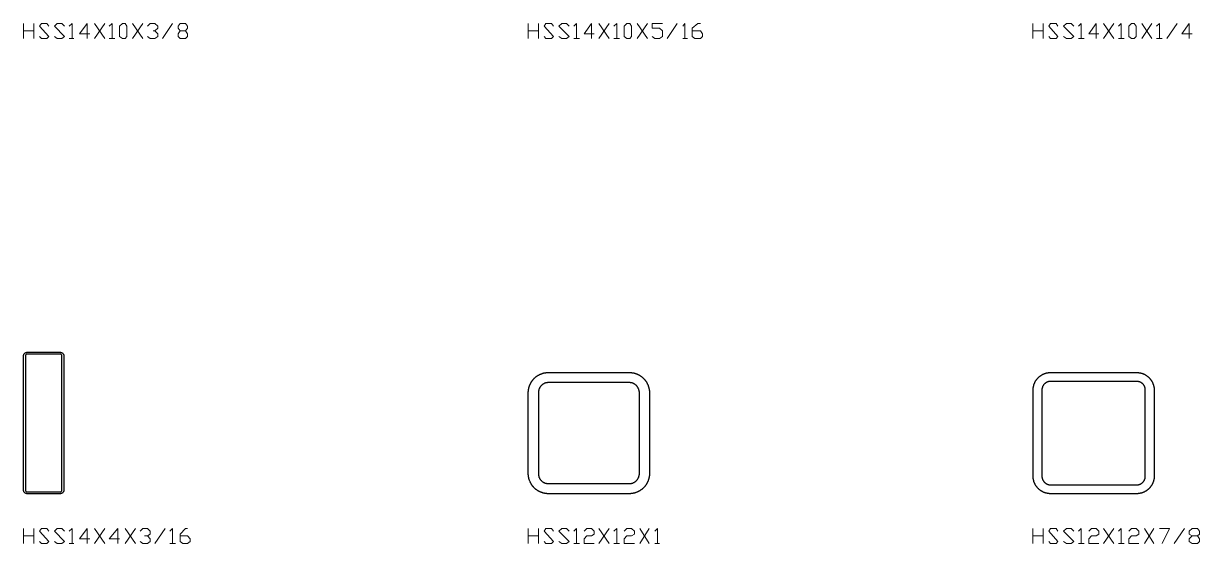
# Model space of a CAD drawing. Header units: inches. Extents: x 0 to 975, y -1305 to 34.
# Drawn here: x 500 to 616.5, y -504.9 to -453.5 of the extents above; entities that cross this region are included whole.
import ezdxf

# ---------------------------------------------------------------- set-up
doc = ezdxf.new("R2010")
doc.units = ezdxf.units.IN
doc.header["$MEASUREMENT"] = 0
doc.layers.add('AISC_STEEL', color=7, linetype='Continuous')

msp = doc.modelspace()

# ---------------------------------------------------------------- linework, layer by layer
at = {"color": 3, "lineweight": 0}
for p, q in [((500.01, -454.94), (500.01, -453.46)), ((500.01, -454.2), (501.03, -454.2)), ((501.03, -453.46), (501.03, -454.94)), ((507.02, -453.46), (508.04, -454.94)), ((507.02, -454.94), (508.04, -453.46)), ((510.8, -453.46), (511.82, -454.94)), ((510.8, -454.94), (511.82, -453.46)), ((513.76, -454.94), (514.77, -453.46)), ((550, -454.94), (550, -453.46)), ((550, -454.2), (551.01, -454.2)), ((551.01, -453.46), (551.01, -454.94)), ((557, -453.46), (558.02, -454.94)), ((557, -454.94), (558.02, -453.46)), ((560.79, -453.46), (561.8, -454.94)), ((560.79, -454.94), (561.8, -453.46)), ((563.74, -454.94), (564.75, -453.46)), ((599.98, -454.94), (599.98, -453.46)), ((599.98, -454.2), (600.99, -454.2)), ((600.99, -453.46), (600.99, -454.94)), ((606.99, -453.46), (608, -454.94)), ((606.99, -454.94), (608, -453.46)), ((610.77, -453.46), (611.78, -454.94)), ((610.77, -454.94), (611.78, -453.46)), ((613.26, -454.94), (614.27, -453.46)), ((504.53, -454.94), (504.99, -454.94)), ((508.5, -454.94), (509.05, -454.94)), ((509.79, -454.94), (509.79, -454.94)), ((554.51, -454.94), (555.07, -454.94)), ((558.48, -454.94), (559.03, -454.94)), ((559.77, -454.94), (559.77, -454.94)), ((565.3, -454.94), (565.77, -454.94)), ((604.5, -454.94), (605.05, -454.94)), ((608.46, -454.94), (609.01, -454.94)), ((609.75, -454.94), (609.75, -454.94)), ((612.24, -454.94), (612.8, -454.94)), ((500.01, -504.92), (500.01, -503.45)), ((500.01, -504.18), (501.03, -504.18)), ((501.03, -503.45), (501.03, -504.92)), ((507.02, -503.45), (508.04, -504.92)), ((507.02, -504.92), (508.04, -503.45)), ((510.07, -503.45), (511.08, -504.92)), ((510.07, -504.92), (511.08, -503.45)), ((513.02, -504.92), (514.03, -503.45)), ((550, -504.92), (550, -503.45)), ((550, -504.18), (551.01, -504.18)), ((551.01, -503.45), (551.01, -504.92)), ((557, -503.45), (558.02, -504.92)), ((557, -504.92), (558.02, -503.45)), ((561.06, -503.45), (561.98, -504.92)), ((561.06, -504.92), (561.98, -503.45)), ((599.98, -504.92), (599.98, -503.45)), ((599.98, -504.18), (600.99, -504.18)), ((600.99, -503.45), (600.99, -504.92)), ((606.99, -503.45), (608, -504.92)), ((606.99, -504.92), (608, -503.45)), ((611.04, -503.45), (611.97, -504.92)), ((611.04, -504.92), (611.97, -503.45)), ((613.99, -504.92), (615.01, -503.45)), ((504.53, -504.92), (504.99, -504.92)), ((514.49, -504.92), (515.05, -504.92)), ((554.51, -504.92), (555.07, -504.92)), ((558.48, -504.92), (559.03, -504.92)), ((562.54, -504.92), (563, -504.92)), ((604.5, -504.92), (605.05, -504.92)), ((608.46, -504.92), (609.01, -504.92))]:
    msp.add_line(p, q, dxfattribs=at)
for points in [[(501.58, -454.76), (501.77, -454.94), (502.32, -454.94), (502.5, -454.76), (501.58, -453.74), (501.77, -453.46), (502.32, -453.46), (502.5, -453.74)], [(503.06, -454.76), (503.33, -454.94), (503.8, -454.94), (504.07, -454.76), (503.06, -453.74), (503.33, -453.46), (503.8, -453.46), (504.07, -453.74)], [(504.53, -453.74), (504.81, -453.46), (504.81, -454.94)], [(506.56, -454.48), (505.55, -454.48), (506.29, -453.46), (506.29, -454.94)], [(508.5, -453.74), (508.78, -453.46), (508.78, -454.94)], [(512.28, -453.74), (512.56, -453.46), (513.02, -453.46), (513.29, -453.74), (513.29, -453.93), (513.02, -454.2), (512.83, -454.2)], [(513.02, -454.2), (513.29, -454.48), (513.29, -454.76), (513.02, -454.94), (512.56, -454.94), (512.28, -454.76)], [(516.06, -454.2), (516.24, -454.48), (516.24, -454.76), (516.06, -454.94), (515.51, -454.94), (515.32, -454.76), (515.32, -454.48), (515.51, -454.2), (516.06, -454.2), (516.24, -453.93), (516.24, -453.74), (516.06, -453.46), (515.51, -453.46), (515.32, -453.74), (515.32, -453.93), (515.51, -454.2)], [(551.56, -454.76), (551.75, -454.94), (552.3, -454.94), (552.49, -454.76), (551.56, -453.74), (551.75, -453.46), (552.3, -453.46), (552.49, -453.74)], [(553.04, -454.76), (553.32, -454.94), (553.78, -454.94), (554.05, -454.76), (553.04, -453.74), (553.32, -453.46), (553.78, -453.46), (554.05, -453.74)], [(554.51, -453.74), (554.79, -453.46), (554.79, -454.94)], [(556.54, -454.48), (555.53, -454.48), (556.27, -453.46), (556.27, -454.94)], [(558.48, -453.74), (558.76, -453.46), (558.76, -454.94)], [(562.26, -454.76), (562.54, -454.94), (563, -454.94), (563.28, -454.76), (563.28, -454.2), (563, -453.93), (562.26, -453.93), (562.26, -453.46), (563.28, -453.46)], [(565.3, -453.74), (565.49, -453.46), (565.49, -454.94)], [(566.23, -454.2), (567.06, -454.2), (567.24, -454.48), (567.24, -454.76), (567.06, -454.94), (566.5, -454.94), (566.23, -454.76), (566.23, -453.93), (566.78, -453.46), (567.06, -453.46)], [(601.55, -454.76), (601.73, -454.94), (602.28, -454.94), (602.47, -454.76), (601.55, -453.74), (601.73, -453.46), (602.28, -453.46), (602.47, -453.74)], [(603.02, -454.76), (603.3, -454.94), (603.76, -454.94), (604.04, -454.76), (603.02, -453.74), (603.3, -453.46), (603.76, -453.46), (604.04, -453.74)], [(604.5, -453.74), (604.77, -453.46), (604.77, -454.94)], [(606.53, -454.48), (605.51, -454.48), (606.25, -453.46), (606.25, -454.94)], [(608.46, -453.74), (608.74, -453.46), (608.74, -454.94)], [(612.24, -453.74), (612.52, -453.46), (612.52, -454.94)], [(615.75, -454.48), (614.73, -454.48), (615.47, -453.46), (615.47, -454.94)], [(501.58, -504.74), (501.77, -504.92), (502.32, -504.92), (502.5, -504.74), (501.58, -503.72), (501.77, -503.45), (502.32, -503.45), (502.5, -503.72)], [(503.06, -504.74), (503.33, -504.92), (503.8, -504.92), (504.07, -504.74), (503.06, -503.72), (503.33, -503.45), (503.8, -503.45), (504.07, -503.72)], [(504.53, -503.72), (504.81, -503.45), (504.81, -504.92)], [(506.56, -504.46), (505.55, -504.46), (506.29, -503.45), (506.29, -504.92)], [(509.51, -504.46), (508.5, -504.46), (509.33, -503.45), (509.33, -504.92)], [(511.54, -503.72), (511.82, -503.45), (512.28, -503.45), (512.56, -503.72), (512.56, -504), (512.28, -504.18), (512, -504.18)], [(512.28, -504.18), (512.56, -504.46), (512.56, -504.74), (512.28, -504.92), (511.82, -504.92), (511.54, -504.74)], [(514.49, -503.72), (514.77, -503.45), (514.77, -504.92)], [(515.51, -504.18), (516.24, -504.18), (516.52, -504.46), (516.52, -504.74), (516.24, -504.92), (515.78, -504.92), (515.51, -504.74), (515.51, -504), (516.06, -503.45), (516.24, -503.45)], [(551.56, -504.74), (551.75, -504.92), (552.3, -504.92), (552.49, -504.74), (551.56, -503.72), (551.75, -503.45), (552.3, -503.45), (552.49, -503.72)], [(553.04, -504.74), (553.32, -504.92), (553.78, -504.92), (554.05, -504.74), (553.04, -503.72), (553.32, -503.45), (553.78, -503.45), (554.05, -503.72)], [(554.51, -503.72), (554.79, -503.45), (554.79, -504.92)], [(555.53, -503.72), (555.81, -503.45), (556.27, -503.45), (556.54, -503.72), (556.54, -504), (556.27, -504.18), (555.81, -504.18), (555.53, -504.46), (555.53, -504.92), (556.54, -504.92)], [(558.48, -503.72), (558.76, -503.45), (558.76, -504.92)], [(559.49, -503.72), (559.77, -503.45), (560.23, -503.45), (560.51, -503.72), (560.51, -504), (560.23, -504.18), (559.77, -504.18), (559.49, -504.46), (559.49, -504.92), (560.51, -504.92)], [(562.54, -503.72), (562.81, -503.45), (562.81, -504.92)], [(601.55, -504.74), (601.73, -504.92), (602.28, -504.92), (602.47, -504.74), (601.55, -503.72), (601.73, -503.45), (602.28, -503.45), (602.47, -503.72)], [(603.02, -504.74), (603.3, -504.92), (603.76, -504.92), (604.04, -504.74), (603.02, -503.72), (603.3, -503.45), (603.76, -503.45), (604.04, -503.72)], [(604.5, -503.72), (604.77, -503.45), (604.77, -504.92)], [(605.51, -503.72), (605.79, -503.45), (606.25, -503.45), (606.53, -503.72), (606.53, -504), (606.25, -504.18), (605.79, -504.18), (605.51, -504.46), (605.51, -504.92), (606.53, -504.92)], [(608.46, -503.72), (608.74, -503.45), (608.74, -504.92)], [(609.48, -503.72), (609.75, -503.45), (610.21, -503.45), (610.49, -503.72), (610.49, -504), (610.21, -504.18), (609.75, -504.18), (609.48, -504.46), (609.48, -504.92), (610.49, -504.92)], [(612.52, -503.45), (613.53, -503.45), (612.8, -504.92)], [(616.3, -504.18), (616.48, -504.46), (616.48, -504.74), (616.3, -504.92), (615.75, -504.92), (615.47, -504.74), (615.47, -504.46), (615.75, -504.18), (616.3, -504.18), (616.48, -504), (616.48, -503.72), (616.3, -503.45), (615.75, -503.45), (615.47, -503.72), (615.47, -504), (615.75, -504.18)]]:
    msp.add_lwpolyline(points, dxfattribs=at)
for points in [[(509.79, -454.94), (509.51, -454.76), (509.51, -453.74), (509.79, -453.46), (510.07, -453.46), (510.25, -453.74), (510.25, -454.76), (510.07, -454.94)], [(559.77, -454.94), (559.49, -454.76), (559.49, -453.74), (559.77, -453.46), (560.05, -453.46), (560.23, -453.74), (560.23, -454.76), (560.05, -454.94)], [(609.75, -454.94), (609.48, -454.76), (609.48, -453.74), (609.75, -453.46), (610.03, -453.46), (610.21, -453.74), (610.21, -454.76), (610.03, -454.94)]]:
    msp.add_lwpolyline(points, close=True, dxfattribs=at)
at = {"layer": 'AISC_STEEL'}
for points in [[(503.62, -486), (503.65, -486), (503.68, -486), (503.71, -486.01), (503.74, -486.02), (503.77, -486.03), (503.8, -486.04), (503.82, -486.06), (503.85, -486.07), (503.87, -486.09), (503.89, -486.11), (503.91, -486.13), (503.93, -486.15), (503.94, -486.18), (503.96, -486.2), (503.97, -486.23), (503.98, -486.26), (503.99, -486.29), (504, -486.32), (504, -486.35), (504, -486.38), (504, -499.62), (504, -499.65), (504, -499.68), (503.99, -499.71), (503.98, -499.74), (503.97, -499.77), (503.96, -499.8), (503.94, -499.82), (503.93, -499.85), (503.91, -499.87), (503.89, -499.89), (503.87, -499.91), (503.85, -499.93), (503.82, -499.94), (503.8, -499.96), (503.77, -499.97), (503.74, -499.98), (503.71, -499.99), (503.68, -500), (503.65, -500), (503.62, -500), (500.38, -500), (500.35, -500), (500.32, -500), (500.29, -499.99), (500.26, -499.98), (500.23, -499.97), (500.2, -499.96), (500.18, -499.94), (500.15, -499.93), (500.13, -499.91), (500.11, -499.89), (500.09, -499.87), (500.07, -499.85), (500.06, -499.82), (500.04, -499.8), (500.03, -499.77), (500.02, -499.74), (500.01, -499.71), (500, -499.68), (500, -499.65), (500, -499.62), (500, -486.38), (500, -486.35), (500, -486.32), (500.01, -486.29), (500.02, -486.26), (500.03, -486.23), (500.04, -486.2), (500.06, -486.18), (500.07, -486.15), (500.09, -486.13), (500.11, -486.11), (500.13, -486.09), (500.15, -486.07), (500.18, -486.06), (500.2, -486.04), (500.23, -486.03), (500.26, -486.02), (500.29, -486.01), (500.32, -486), (500.35, -486), (500.38, -486)], [(500.38, -486.19), (500.35, -486.19), (500.33, -486.19), (500.3, -486.2), (500.28, -486.21), (500.26, -486.23), (500.24, -486.24), (500.23, -486.26), (500.21, -486.28), (500.2, -486.3), (500.19, -486.33), (500.19, -486.35), (500.19, -486.38), (500.19, -499.62), (500.19, -499.65), (500.19, -499.67), (500.2, -499.7), (500.21, -499.72), (500.23, -499.74), (500.24, -499.76), (500.26, -499.77), (500.28, -499.79), (500.3, -499.8), (500.33, -499.81), (500.35, -499.81), (500.38, -499.81), (503.62, -499.81), (503.65, -499.81), (503.67, -499.81), (503.7, -499.8), (503.72, -499.79), (503.74, -499.77), (503.76, -499.76), (503.77, -499.74), (503.79, -499.72), (503.8, -499.7), (503.81, -499.67), (503.81, -499.65), (503.81, -499.62), (503.81, -486.38), (503.81, -486.35), (503.81, -486.33), (503.8, -486.3), (503.79, -486.28), (503.77, -486.26), (503.76, -486.24), (503.74, -486.23), (503.72, -486.21), (503.7, -486.2), (503.67, -486.19), (503.65, -486.19), (503.62, -486.19)], [(560, -488), (560.03, -488), (560.07, -488), (560.1, -488), (560.13, -488), (560.16, -488.01), (560.2, -488.01), (560.23, -488.01), (560.26, -488.02), (560.29, -488.02), (560.33, -488.03), (560.36, -488.03), (560.39, -488.04), (560.42, -488.05), (560.45, -488.05), (560.49, -488.06), (560.52, -488.07), (560.55, -488.08), (560.58, -488.09), (560.61, -488.1), (560.64, -488.11), (560.67, -488.12), (560.7, -488.13), (560.74, -488.14), (560.77, -488.15), (560.8, -488.17), (560.83, -488.18), (560.86, -488.19), (560.88, -488.21), (560.91, -488.22), (560.94, -488.24), (560.97, -488.25), (561, -488.27), (561.03, -488.28), (561.06, -488.3), (561.08, -488.32), (561.11, -488.34), (561.14, -488.36), (561.16, -488.37), (561.19, -488.39), (561.22, -488.41), (561.24, -488.43), (561.27, -488.45), (561.29, -488.47), (561.32, -488.5), (561.34, -488.52), (561.37, -488.54), (561.39, -488.56), (561.41, -488.59), (561.44, -488.61), (561.46, -488.63), (561.48, -488.66), (561.5, -488.68), (561.53, -488.71), (561.55, -488.73), (561.57, -488.76), (561.59, -488.78), (561.61, -488.81), (561.63, -488.84), (561.64, -488.86), (561.66, -488.89), (561.68, -488.92), (561.7, -488.94), (561.72, -488.97), (561.73, -489), (561.75, -489.03), (561.76, -489.06), (561.78, -489.09), (561.79, -489.12), (561.81, -489.14), (561.82, -489.17), (561.83, -489.2), (561.85, -489.23), (561.86, -489.26), (561.87, -489.3), (561.88, -489.33), (561.89, -489.36), (561.9, -489.39), (561.91, -489.42), (561.92, -489.45), (561.93, -489.48), (561.94, -489.51), (561.95, -489.55), (561.95, -489.58), (561.96, -489.61), (561.97, -489.64), (561.97, -489.67), (561.98, -489.71), (561.98, -489.74), (561.99, -489.77), (561.99, -489.8), (561.99, -489.84), (562, -489.87), (562, -489.9), (562, -489.93), (562, -489.97), (562, -490), (562, -498), (562, -498.03), (562, -498.07), (562, -498.1), (562, -498.13), (561.99, -498.16), (561.99, -498.2), (561.99, -498.23), (561.98, -498.26), (561.98, -498.29), (561.97, -498.33), (561.97, -498.36), (561.96, -498.39), (561.95, -498.42), (561.95, -498.45), (561.94, -498.49), (561.93, -498.52), (561.92, -498.55), (561.91, -498.58), (561.9, -498.61), (561.89, -498.64), (561.88, -498.67), (561.87, -498.7), (561.86, -498.74), (561.85, -498.77), (561.83, -498.8), (561.82, -498.83), (561.81, -498.86), (561.79, -498.88), (561.78, -498.91), (561.76, -498.94), (561.75, -498.97), (561.73, -499), (561.72, -499.03), (561.7, -499.06), (561.68, -499.08), (561.66, -499.11), (561.64, -499.14), (561.63, -499.16), (561.61, -499.19), (561.59, -499.22), (561.57, -499.24), (561.55, -499.27), (561.53, -499.29), (561.5, -499.32), (561.48, -499.34), (561.46, -499.37), (561.44, -499.39), (561.41, -499.41), (561.39, -499.44), (561.37, -499.46), (561.34, -499.48), (561.32, -499.5), (561.29, -499.53), (561.27, -499.55), (561.24, -499.57), (561.22, -499.59), (561.19, -499.61), (561.16, -499.63), (561.14, -499.64), (561.11, -499.66), (561.08, -499.68), (561.06, -499.7), (561.03, -499.72), (561, -499.73), (560.97, -499.75), (560.94, -499.76), (560.91, -499.78), (560.88, -499.79), (560.86, -499.81), (560.83, -499.82), (560.8, -499.83), (560.77, -499.85), (560.74, -499.86), (560.7, -499.87), (560.67, -499.88), (560.64, -499.89), (560.61, -499.9), (560.58, -499.91), (560.55, -499.92), (560.52, -499.93), (560.49, -499.94), (560.45, -499.95), (560.42, -499.95), (560.39, -499.96), (560.36, -499.97), (560.33, -499.97), (560.29, -499.98), (560.26, -499.98), (560.23, -499.99), (560.2, -499.99), (560.16, -499.99), (560.13, -500), (560.1, -500), (560.07, -500), (560.03, -500), (560, -500), (552, -500), (551.97, -500), (551.93, -500), (551.9, -500), (551.87, -500), (551.84, -499.99), (551.8, -499.99), (551.77, -499.99), (551.74, -499.98), (551.71, -499.98), (551.67, -499.97), (551.64, -499.97), (551.61, -499.96), (551.58, -499.95), (551.55, -499.95), (551.51, -499.94), (551.48, -499.93), (551.45, -499.92), (551.42, -499.91), (551.39, -499.9), (551.36, -499.89), (551.33, -499.88), (551.3, -499.87), (551.26, -499.86), (551.23, -499.85), (551.2, -499.83), (551.17, -499.82), (551.14, -499.81), (551.12, -499.79), (551.09, -499.78), (551.06, -499.76), (551.03, -499.75), (551, -499.73), (550.97, -499.72), (550.94, -499.7), (550.92, -499.68), (550.89, -499.66), (550.86, -499.64), (550.84, -499.63), (550.81, -499.61), (550.78, -499.59), (550.76, -499.57), (550.73, -499.55), (550.71, -499.53), (550.68, -499.5), (550.66, -499.48), (550.63, -499.46), (550.61, -499.44), (550.59, -499.41), (550.56, -499.39), (550.54, -499.37), (550.52, -499.34), (550.5, -499.32), (550.47, -499.29), (550.45, -499.27), (550.43, -499.24), (550.41, -499.22), (550.39, -499.19), (550.37, -499.16), (550.36, -499.14), (550.34, -499.11), (550.32, -499.08), (550.3, -499.06), (550.28, -499.03), (550.27, -499), (550.25, -498.97), (550.24, -498.94), (550.22, -498.91), (550.21, -498.88), (550.19, -498.86), (550.18, -498.83), (550.17, -498.8), (550.15, -498.77), (550.14, -498.74), (550.13, -498.7), (550.12, -498.67), (550.11, -498.64), (550.1, -498.61), (550.09, -498.58), (550.08, -498.55), (550.07, -498.52), (550.06, -498.49), (550.05, -498.45), (550.05, -498.42), (550.04, -498.39), (550.03, -498.36), (550.03, -498.33), (550.02, -498.29), (550.02, -498.26), (550.01, -498.23), (550.01, -498.2), (550.01, -498.16), (550, -498.13), (550, -498.1), (550, -498.07), (550, -498.03), (550, -498), (550, -490), (550, -489.97), (550, -489.93), (550, -489.9), (550, -489.87), (550.01, -489.84), (550.01, -489.8), (550.01, -489.77), (550.02, -489.74), (550.02, -489.71), (550.03, -489.67), (550.03, -489.64), (550.04, -489.61), (550.05, -489.58), (550.05, -489.55), (550.06, -489.51), (550.07, -489.48), (550.08, -489.45), (550.09, -489.42), (550.1, -489.39), (550.11, -489.36), (550.12, -489.33), (550.13, -489.3), (550.14, -489.26), (550.15, -489.23), (550.17, -489.2), (550.18, -489.17), (550.19, -489.14), (550.21, -489.12), (550.22, -489.09), (550.24, -489.06), (550.25, -489.03), (550.27, -489), (550.28, -488.97), (550.3, -488.94), (550.32, -488.92), (550.34, -488.89), (550.36, -488.86), (550.37, -488.84), (550.39, -488.81), (550.41, -488.78), (550.43, -488.76), (550.45, -488.73), (550.47, -488.71), (550.5, -488.68), (550.52, -488.66), (550.54, -488.63), (550.56, -488.61), (550.59, -488.59), (550.61, -488.56), (550.63, -488.54), (550.66, -488.52), (550.68, -488.5), (550.71, -488.47), (550.73, -488.45), (550.76, -488.43), (550.78, -488.41), (550.81, -488.39), (550.84, -488.37), (550.86, -488.36), (550.89, -488.34), (550.92, -488.32), (550.94, -488.3), (550.97, -488.28), (551, -488.27), (551.03, -488.25), (551.06, -488.24), (551.09, -488.22), (551.12, -488.21), (551.14, -488.19), (551.17, -488.18), (551.2, -488.17), (551.23, -488.15), (551.26, -488.14), (551.3, -488.13), (551.33, -488.12), (551.36, -488.11), (551.39, -488.1), (551.42, -488.09), (551.45, -488.08), (551.48, -488.07), (551.51, -488.06), (551.55, -488.05), (551.58, -488.05), (551.61, -488.04), (551.64, -488.03), (551.67, -488.03), (551.71, -488.02), (551.74, -488.02), (551.77, -488.01), (551.8, -488.01), (551.84, -488.01), (551.87, -488), (551.9, -488), (551.93, -488), (551.97, -488), (552, -488)], [(610.25, -488), (610.28, -488), (610.31, -488), (610.34, -488), (610.37, -488), (610.4, -488.01), (610.43, -488.01), (610.46, -488.01), (610.49, -488.02), (610.52, -488.02), (610.55, -488.03), (610.58, -488.03), (610.61, -488.04), (610.64, -488.04), (610.66, -488.05), (610.69, -488.06), (610.72, -488.06), (610.75, -488.07), (610.78, -488.08), (610.81, -488.09), (610.84, -488.1), (610.86, -488.11), (610.89, -488.12), (610.92, -488.13), (610.95, -488.14), (610.97, -488.16), (611, -488.17), (611.03, -488.18), (611.06, -488.2), (611.08, -488.21), (611.11, -488.22), (611.13, -488.24), (611.16, -488.25), (611.18, -488.27), (611.21, -488.29), (611.23, -488.3), (611.26, -488.32), (611.28, -488.34), (611.31, -488.36), (611.33, -488.37), (611.35, -488.39), (611.38, -488.41), (611.4, -488.43), (611.42, -488.45), (611.44, -488.47), (611.47, -488.49), (611.49, -488.51), (611.51, -488.53), (611.53, -488.56), (611.55, -488.58), (611.57, -488.6), (611.59, -488.62), (611.61, -488.65), (611.63, -488.67), (611.64, -488.69), (611.66, -488.72), (611.68, -488.74), (611.7, -488.77), (611.71, -488.79), (611.73, -488.82), (611.75, -488.84), (611.76, -488.87), (611.78, -488.89), (611.79, -488.92), (611.8, -488.94), (611.82, -488.97), (611.83, -489), (611.84, -489.03), (611.86, -489.05), (611.87, -489.08), (611.88, -489.11), (611.89, -489.14), (611.9, -489.16), (611.91, -489.19), (611.92, -489.22), (611.93, -489.25), (611.94, -489.28), (611.94, -489.31), (611.95, -489.34), (611.96, -489.36), (611.96, -489.39), (611.97, -489.42), (611.97, -489.45), (611.98, -489.48), (611.98, -489.51), (611.99, -489.54), (611.99, -489.57), (611.99, -489.6), (612, -489.63), (612, -489.66), (612, -489.69), (612, -489.72), (612, -489.75), (612, -498.25), (612, -498.28), (612, -498.31), (612, -498.34), (612, -498.37), (611.99, -498.4), (611.99, -498.43), (611.99, -498.46), (611.98, -498.49), (611.98, -498.52), (611.97, -498.55), (611.97, -498.58), (611.96, -498.61), (611.96, -498.64), (611.95, -498.66), (611.94, -498.69), (611.94, -498.72), (611.93, -498.75), (611.92, -498.78), (611.91, -498.81), (611.9, -498.84), (611.89, -498.86), (611.88, -498.89), (611.87, -498.92), (611.86, -498.95), (611.84, -498.97), (611.83, -499), (611.82, -499.03), (611.8, -499.06), (611.79, -499.08), (611.78, -499.11), (611.76, -499.13), (611.75, -499.16), (611.73, -499.18), (611.71, -499.21), (611.7, -499.23), (611.68, -499.26), (611.66, -499.28), (611.64, -499.31), (611.63, -499.33), (611.61, -499.35), (611.59, -499.38), (611.57, -499.4), (611.55, -499.42), (611.53, -499.44), (611.51, -499.47), (611.49, -499.49), (611.47, -499.51), (611.44, -499.53), (611.42, -499.55), (611.4, -499.57), (611.38, -499.59), (611.35, -499.61), (611.33, -499.63), (611.31, -499.64), (611.28, -499.66), (611.26, -499.68), (611.23, -499.7), (611.21, -499.71), (611.18, -499.73), (611.16, -499.75), (611.13, -499.76), (611.11, -499.78), (611.08, -499.79), (611.06, -499.8), (611.03, -499.82), (611, -499.83), (610.97, -499.84), (610.95, -499.86), (610.92, -499.87), (610.89, -499.88), (610.86, -499.89), (610.84, -499.9), (610.81, -499.91), (610.78, -499.92), (610.75, -499.93), (610.72, -499.94), (610.69, -499.94), (610.66, -499.95), (610.64, -499.96), (610.61, -499.96), (610.58, -499.97), (610.55, -499.97), (610.52, -499.98), (610.49, -499.98), (610.46, -499.99), (610.43, -499.99), (610.4, -499.99), (610.37, -500), (610.34, -500), (610.31, -500), (610.28, -500), (610.25, -500), (601.75, -500), (601.72, -500), (601.69, -500), (601.66, -500), (601.63, -500), (601.6, -499.99), (601.57, -499.99), (601.54, -499.99), (601.51, -499.98), (601.48, -499.98), (601.45, -499.97), (601.42, -499.97), (601.39, -499.96), (601.36, -499.96), (601.34, -499.95), (601.31, -499.94), (601.28, -499.94), (601.25, -499.93), (601.22, -499.92), (601.19, -499.91), (601.16, -499.9), (601.14, -499.89), (601.11, -499.88), (601.08, -499.87), (601.05, -499.86), (601.03, -499.84), (601, -499.83), (600.97, -499.82), (600.94, -499.8), (600.92, -499.79), (600.89, -499.78), (600.87, -499.76), (600.84, -499.75), (600.82, -499.73), (600.79, -499.71), (600.77, -499.7), (600.74, -499.68), (600.72, -499.66), (600.69, -499.64), (600.67, -499.63), (600.65, -499.61), (600.62, -499.59), (600.6, -499.57), (600.58, -499.55), (600.56, -499.53), (600.53, -499.51), (600.51, -499.49), (600.49, -499.47), (600.47, -499.44), (600.45, -499.42), (600.43, -499.4), (600.41, -499.38), (600.39, -499.35), (600.37, -499.33), (600.36, -499.31), (600.34, -499.28), (600.32, -499.26), (600.3, -499.23), (600.29, -499.21), (600.27, -499.18), (600.25, -499.16), (600.24, -499.13), (600.22, -499.11), (600.21, -499.08), (600.2, -499.06), (600.18, -499.03), (600.17, -499), (600.16, -498.97), (600.14, -498.95), (600.13, -498.92), (600.12, -498.89), (600.11, -498.86), (600.1, -498.84), (600.09, -498.81), (600.08, -498.78), (600.07, -498.75), (600.06, -498.72), (600.06, -498.69), (600.05, -498.66), (600.04, -498.64), (600.04, -498.61), (600.03, -498.58), (600.03, -498.55), (600.02, -498.52), (600.02, -498.49), (600.01, -498.46), (600.01, -498.43), (600.01, -498.4), (600, -498.37), (600, -498.34), (600, -498.31), (600, -498.28), (600, -498.25), (600, -489.75), (600, -489.72), (600, -489.69), (600, -489.66), (600, -489.63), (600.01, -489.6), (600.01, -489.57), (600.01, -489.54), (600.02, -489.51), (600.02, -489.48), (600.03, -489.45), (600.03, -489.42), (600.04, -489.39), (600.04, -489.36), (600.05, -489.34), (600.06, -489.31), (600.06, -489.28), (600.07, -489.25), (600.08, -489.22), (600.09, -489.19), (600.1, -489.16), (600.11, -489.14), (600.12, -489.11), (600.13, -489.08), (600.14, -489.05), (600.16, -489.03), (600.17, -489), (600.18, -488.97), (600.2, -488.94), (600.21, -488.92), (600.22, -488.89), (600.24, -488.87), (600.25, -488.84), (600.27, -488.82), (600.29, -488.79), (600.3, -488.77), (600.32, -488.74), (600.34, -488.72), (600.36, -488.69), (600.37, -488.67), (600.39, -488.65), (600.41, -488.62), (600.43, -488.6), (600.45, -488.58), (600.47, -488.56), (600.49, -488.53), (600.51, -488.51), (600.53, -488.49), (600.56, -488.47), (600.58, -488.45), (600.6, -488.43), (600.62, -488.41), (600.65, -488.39), (600.67, -488.37), (600.69, -488.36), (600.72, -488.34), (600.74, -488.32), (600.77, -488.3), (600.79, -488.29), (600.82, -488.27), (600.84, -488.25), (600.87, -488.24), (600.89, -488.22), (600.92, -488.21), (600.94, -488.2), (600.97, -488.18), (601, -488.17), (601.03, -488.16), (601.05, -488.14), (601.08, -488.13), (601.11, -488.12), (601.14, -488.11), (601.16, -488.1), (601.19, -488.09), (601.22, -488.08), (601.25, -488.07), (601.28, -488.06), (601.31, -488.06), (601.34, -488.05), (601.36, -488.04), (601.39, -488.04), (601.42, -488.03), (601.45, -488.03), (601.48, -488.02), (601.51, -488.02), (601.54, -488.01), (601.57, -488.01), (601.6, -488.01), (601.63, -488), (601.66, -488), (601.69, -488), (601.72, -488), (601.75, -488)], [(552, -489), (551.97, -489), (551.94, -489), (551.91, -489), (551.88, -489.01), (551.85, -489.01), (551.82, -489.02), (551.79, -489.02), (551.77, -489.03), (551.74, -489.04), (551.71, -489.04), (551.68, -489.05), (551.65, -489.06), (551.62, -489.07), (551.6, -489.08), (551.57, -489.1), (551.54, -489.11), (551.52, -489.12), (551.49, -489.14), (551.47, -489.15), (551.44, -489.17), (551.42, -489.19), (551.39, -489.21), (551.37, -489.22), (551.35, -489.24), (551.33, -489.26), (551.3, -489.28), (551.28, -489.3), (551.26, -489.33), (551.24, -489.35), (551.22, -489.37), (551.21, -489.39), (551.19, -489.42), (551.17, -489.44), (551.15, -489.47), (551.14, -489.49), (551.12, -489.52), (551.11, -489.54), (551.1, -489.57), (551.08, -489.6), (551.07, -489.62), (551.06, -489.65), (551.05, -489.68), (551.04, -489.71), (551.04, -489.74), (551.03, -489.77), (551.02, -489.79), (551.02, -489.82), (551.01, -489.85), (551.01, -489.88), (551, -489.91), (551, -489.94), (551, -489.97), (551, -490), (551, -498), (551, -498.03), (551, -498.06), (551, -498.09), (551.01, -498.12), (551.01, -498.15), (551.02, -498.18), (551.02, -498.21), (551.03, -498.23), (551.04, -498.26), (551.04, -498.29), (551.05, -498.32), (551.06, -498.35), (551.07, -498.38), (551.08, -498.4), (551.1, -498.43), (551.11, -498.46), (551.12, -498.48), (551.14, -498.51), (551.15, -498.53), (551.17, -498.56), (551.19, -498.58), (551.21, -498.61), (551.22, -498.63), (551.24, -498.65), (551.26, -498.67), (551.28, -498.7), (551.3, -498.72), (551.33, -498.74), (551.35, -498.76), (551.37, -498.78), (551.39, -498.79), (551.42, -498.81), (551.44, -498.83), (551.47, -498.85), (551.49, -498.86), (551.52, -498.88), (551.54, -498.89), (551.57, -498.9), (551.6, -498.92), (551.62, -498.93), (551.65, -498.94), (551.68, -498.95), (551.71, -498.96), (551.74, -498.96), (551.77, -498.97), (551.79, -498.98), (551.82, -498.98), (551.85, -498.99), (551.88, -498.99), (551.91, -499), (551.94, -499), (551.97, -499), (552, -499), (560, -499), (560.03, -499), (560.06, -499), (560.09, -499), (560.12, -498.99), (560.15, -498.99), (560.18, -498.98), (560.21, -498.98), (560.23, -498.97), (560.26, -498.96), (560.29, -498.96), (560.32, -498.95), (560.35, -498.94), (560.38, -498.93), (560.4, -498.92), (560.43, -498.9), (560.46, -498.89), (560.48, -498.88), (560.51, -498.86), (560.53, -498.85), (560.56, -498.83), (560.58, -498.81), (560.61, -498.79), (560.63, -498.78), (560.65, -498.76), (560.67, -498.74), (560.7, -498.72), (560.72, -498.7), (560.74, -498.67), (560.76, -498.65), (560.78, -498.63), (560.79, -498.61), (560.81, -498.58), (560.83, -498.56), (560.85, -498.53), (560.86, -498.51), (560.88, -498.48), (560.89, -498.46), (560.9, -498.43), (560.92, -498.4), (560.93, -498.38), (560.94, -498.35), (560.95, -498.32), (560.96, -498.29), (560.96, -498.26), (560.97, -498.23), (560.98, -498.21), (560.98, -498.18), (560.99, -498.15), (560.99, -498.12), (561, -498.09), (561, -498.06), (561, -498.03), (561, -498), (561, -490), (561, -489.97), (561, -489.94), (561, -489.91), (560.99, -489.88), (560.99, -489.85), (560.98, -489.82), (560.98, -489.79), (560.97, -489.77), (560.96, -489.74), (560.96, -489.71), (560.95, -489.68), (560.94, -489.65), (560.93, -489.62), (560.92, -489.6), (560.9, -489.57), (560.89, -489.54), (560.88, -489.52), (560.86, -489.49), (560.85, -489.47), (560.83, -489.44), (560.81, -489.42), (560.79, -489.39), (560.78, -489.37), (560.76, -489.35), (560.74, -489.33), (560.72, -489.3), (560.7, -489.28), (560.67, -489.26), (560.65, -489.24), (560.63, -489.22), (560.61, -489.21), (560.58, -489.19), (560.56, -489.17), (560.53, -489.15), (560.51, -489.14), (560.48, -489.12), (560.46, -489.11), (560.43, -489.1), (560.4, -489.08), (560.38, -489.07), (560.35, -489.06), (560.32, -489.05), (560.29, -489.04), (560.26, -489.04), (560.23, -489.03), (560.21, -489.02), (560.18, -489.02), (560.15, -489.01), (560.12, -489.01), (560.09, -489), (560.06, -489), (560.03, -489), (560, -489)], [(601.75, -488.88), (601.72, -488.88), (601.69, -488.88), (601.66, -488.88), (601.63, -488.88), (601.6, -488.89), (601.57, -488.89), (601.54, -488.9), (601.51, -488.91), (601.49, -488.92), (601.46, -488.93), (601.43, -488.94), (601.4, -488.95), (601.37, -488.96), (601.35, -488.97), (601.32, -488.99), (601.3, -489), (601.27, -489.02), (601.25, -489.04), (601.22, -489.05), (601.2, -489.07), (601.17, -489.09), (601.15, -489.11), (601.13, -489.13), (601.11, -489.15), (601.09, -489.17), (601.07, -489.2), (601.05, -489.22), (601.04, -489.25), (601.02, -489.27), (601, -489.3), (600.99, -489.32), (600.97, -489.35), (600.96, -489.37), (600.95, -489.4), (600.94, -489.43), (600.93, -489.46), (600.92, -489.49), (600.91, -489.51), (600.9, -489.54), (600.89, -489.57), (600.89, -489.6), (600.88, -489.63), (600.88, -489.66), (600.88, -489.69), (600.88, -489.72), (600.88, -489.75), (600.88, -498.25), (600.88, -498.28), (600.88, -498.31), (600.88, -498.34), (600.88, -498.37), (600.89, -498.4), (600.89, -498.43), (600.9, -498.46), (600.91, -498.49), (600.92, -498.51), (600.93, -498.54), (600.94, -498.57), (600.95, -498.6), (600.96, -498.63), (600.97, -498.65), (600.99, -498.68), (601, -498.7), (601.02, -498.73), (601.04, -498.75), (601.05, -498.78), (601.07, -498.8), (601.09, -498.83), (601.11, -498.85), (601.13, -498.87), (601.15, -498.89), (601.17, -498.91), (601.2, -498.93), (601.22, -498.95), (601.25, -498.96), (601.27, -498.98), (601.3, -499), (601.32, -499.01), (601.35, -499.03), (601.37, -499.04), (601.4, -499.05), (601.43, -499.06), (601.46, -499.07), (601.49, -499.08), (601.51, -499.09), (601.54, -499.1), (601.57, -499.11), (601.6, -499.11), (601.63, -499.12), (601.66, -499.12), (601.69, -499.12), (601.72, -499.12), (601.75, -499.12), (610.25, -499.12), (610.28, -499.12), (610.31, -499.12), (610.34, -499.12), (610.37, -499.12), (610.4, -499.11), (610.43, -499.11), (610.46, -499.1), (610.49, -499.09), (610.51, -499.08), (610.54, -499.07), (610.57, -499.06), (610.6, -499.05), (610.63, -499.04), (610.65, -499.03), (610.68, -499.01), (610.7, -499), (610.73, -498.98), (610.75, -498.96), (610.78, -498.95), (610.8, -498.93), (610.83, -498.91), (610.85, -498.89), (610.87, -498.87), (610.89, -498.85), (610.91, -498.83), (610.93, -498.8), (610.95, -498.78), (610.96, -498.75), (610.98, -498.73), (611, -498.7), (611.01, -498.68), (611.03, -498.65), (611.04, -498.63), (611.05, -498.6), (611.06, -498.57), (611.07, -498.54), (611.08, -498.51), (611.09, -498.49), (611.1, -498.46), (611.11, -498.43), (611.11, -498.4), (611.12, -498.37), (611.12, -498.34), (611.12, -498.31), (611.12, -498.28), (611.12, -498.25), (611.12, -489.75), (611.12, -489.72), (611.12, -489.69), (611.12, -489.66), (611.12, -489.63), (611.11, -489.6), (611.11, -489.57), (611.1, -489.54), (611.09, -489.51), (611.08, -489.49), (611.07, -489.46), (611.06, -489.43), (611.05, -489.4), (611.04, -489.37), (611.03, -489.35), (611.01, -489.32), (611, -489.3), (610.98, -489.27), (610.96, -489.25), (610.95, -489.22), (610.93, -489.2), (610.91, -489.17), (610.89, -489.15), (610.87, -489.13), (610.85, -489.11), (610.83, -489.09), (610.8, -489.07), (610.78, -489.05), (610.75, -489.04), (610.73, -489.02), (610.7, -489), (610.68, -488.99), (610.65, -488.97), (610.63, -488.96), (610.6, -488.95), (610.57, -488.94), (610.54, -488.93), (610.51, -488.92), (610.49, -488.91), (610.46, -488.9), (610.43, -488.89), (610.4, -488.89), (610.37, -488.88), (610.34, -488.88), (610.31, -488.88), (610.28, -488.88), (610.25, -488.88)]]:
    msp.add_lwpolyline(points, close=True, dxfattribs=at)

doc.saveas('drawing.dxf')
